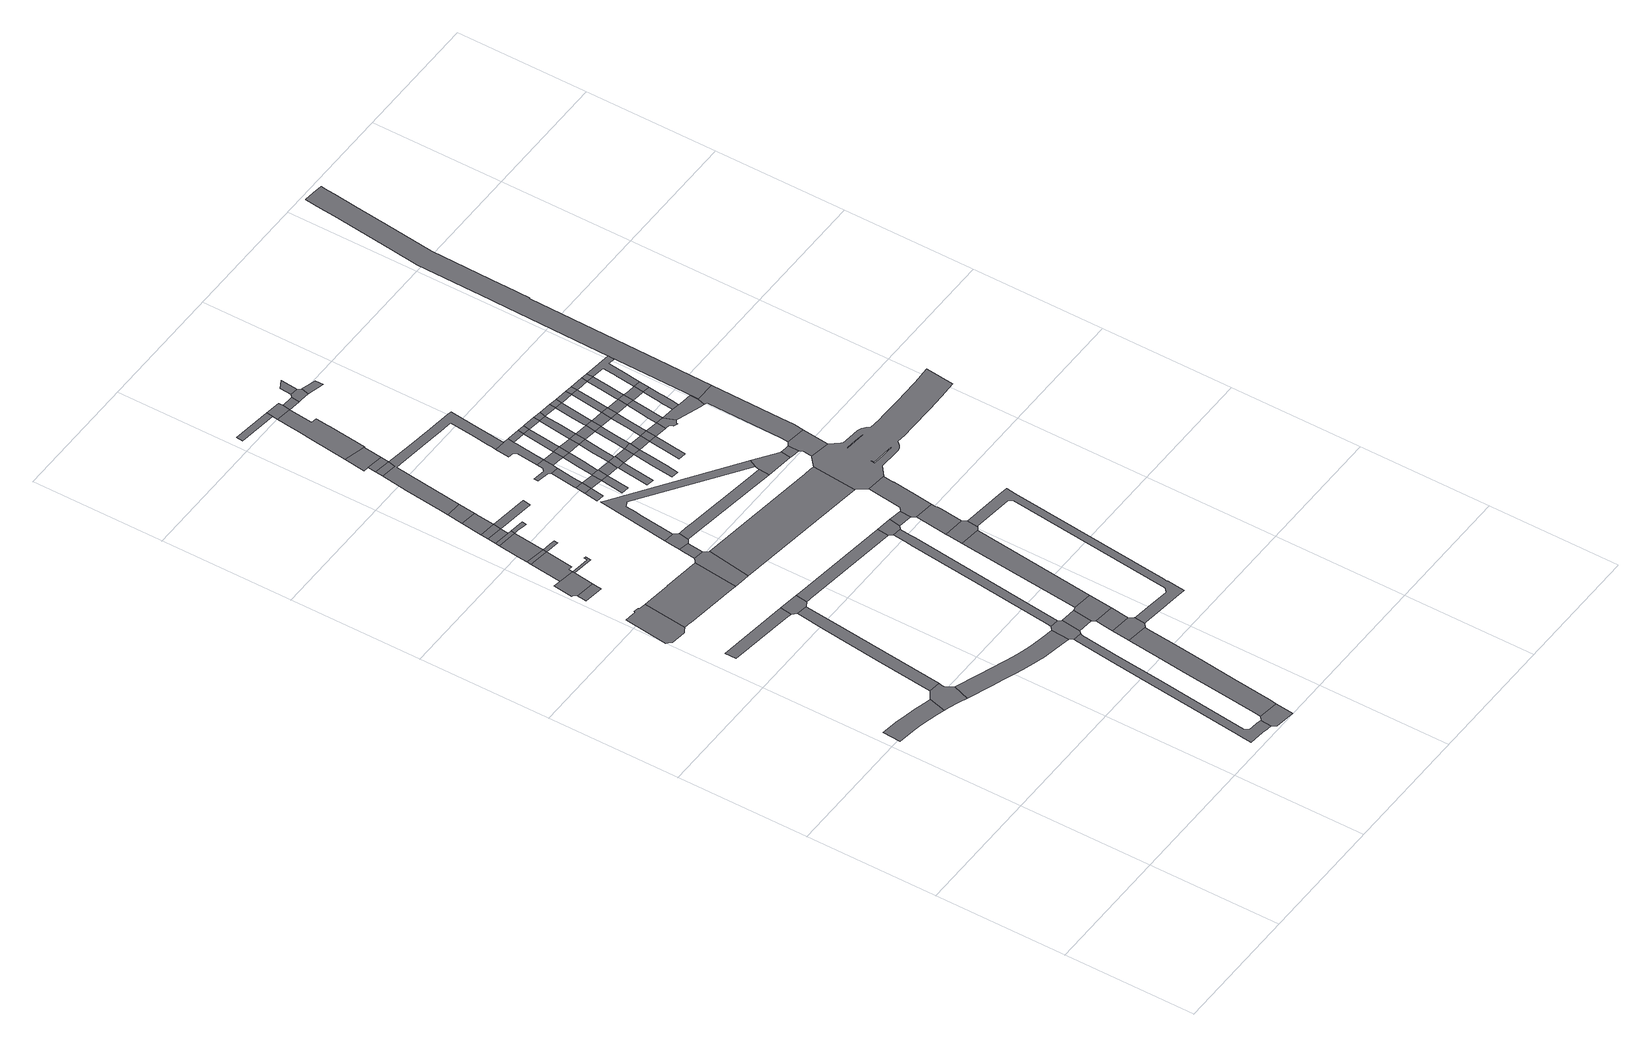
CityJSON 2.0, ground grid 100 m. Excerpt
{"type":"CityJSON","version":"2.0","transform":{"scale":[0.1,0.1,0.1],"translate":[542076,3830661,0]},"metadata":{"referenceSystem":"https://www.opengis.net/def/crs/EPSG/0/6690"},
"CityObjects":{
"road1":{"type":"Road","attributes":{"RoadStructureAttribute.sectionType":"1"},"geometry":[{"type":"MultiSurface","lod":"1","boundaries":[[[0,1,2,3,4,5,6,7,8,9,10,11]]]}]},
"road2":{"type":"Road","geometry":[{"type":"MultiSurface","lod":"1","boundaries":[[[12,11,10,13,14,15,16,17,18,19]]]}]},
"road3":{"type":"Road","geometry":[{"type":"MultiSurface","lod":"1","boundaries":[[[20,21,22,23,24,25,26,27,28,29,30,31,32]]]}]},
"road4":{"type":"Road","attributes":{"RoadStructureAttribute.sectionType":"1"},"geometry":[{"type":"MultiSurface","lod":"1","boundaries":[[[33,34,35,36,37]]]}]},
"road5":{"type":"Road","attributes":{"RoadStructureAttribute.sectionType":"1"},"geometry":[{"type":"MultiSurface","lod":"1","boundaries":[[[38,39,40,41]]]}]},
"road6":{"type":"Road","attributes":{"RoadStructureAttribute.sectionType":"1"},"geometry":[{"type":"MultiSurface","lod":"1","boundaries":[[[42,43,44,12,19,45,46]]]}]},
"road7":{"type":"Road","geometry":[{"type":"MultiSurface","lod":"1","boundaries":[[[47,48,49,50,38,41,51,52,53]]]}]},
"road8":{"type":"Road","attributes":{"RoadStructureAttribute.sectionType":"1"},"geometry":[{"type":"MultiSurface","lod":"1","boundaries":[[[54,55,56,57,58,59,60,16,15,61,62,63,64,65,66,67,68,69]]]}]},
"road9":{"type":"Road","attributes":{"RoadStructureAttribute.sectionType":"1"},"geometry":[{"type":"MultiSurface","lod":"1","boundaries":[[[70,71,72,29,28,73,74,75,76,77]]]}]},
"road10":{"type":"Road","attributes":{"RoadStructureAttribute.sectionType":"1"},"geometry":[{"type":"MultiSurface","lod":"1","boundaries":[[[78,79,80,53,52,81,82,83]]]}]},
"road11":{"type":"Road","geometry":[{"type":"MultiSurface","lod":"1","boundaries":[[[84,85,86,87,88,89]]]}]},
"road12":{"type":"Road","attributes":{"RoadStructureAttribute.sectionType":"1"},"geometry":[{"type":"MultiSurface","lod":"1","boundaries":[[[90,91,92,93,94,95,96,97,98,99,86,85,100,101,102,103,104,105,106,107,108,109,110]]]}]},
"road13":{"type":"Road","geometry":[{"type":"MultiSurface","lod":"1","boundaries":[[[111,80,79,78,83,112]]]}]},
"road14":{"type":"Road","geometry":[{"type":"MultiSurface","lod":"1","boundaries":[[[113,114,115,116,52,51]]]}]},
"road15":{"type":"Road","geometry":[{"type":"MultiSurface","lod":"1","boundaries":[[[37,36,42,46,117,118]]]}]},
"road16":{"type":"Road","attributes":{"RoadStructureAttribute.sectionType":"1"},"geometry":[{"type":"MultiSurface","lod":"1","boundaries":[[[119,120,111,112,121]]]}]},
"road17":{"type":"Road","attributes":{"RoadStructureAttribute.sectionType":"1"},"geometry":[{"type":"MultiSurface","lod":"1","boundaries":[[[122,119,121,123,124]]]}]},
"road18":{"type":"Road","attributes":{"RoadStructureAttribute.sectionType":"1"},"geometry":[{"type":"MultiSurface","lod":"1","boundaries":[[[125,122,124,126]]]}]},
"road19":{"type":"Road","geometry":[{"type":"MultiSurface","lod":"1","boundaries":[[[127,128,129,130,131,112,83]]]}]},
"road20":{"type":"Road","geometry":[{"type":"MultiSurface","lod":"1","boundaries":[[[132,125,126,133]]]}]},
"road21":{"type":"Road","attributes":{"RoadStructureAttribute.sectionType":"1"},"geometry":[{"type":"MultiSurface","lod":"1","boundaries":[[[134,132,133,135,136]]]}]},
"road22":{"type":"Road","attributes":{"RoadStructureAttribute.sectionType":"1"},"geometry":[{"type":"MultiSurface","lod":"1","boundaries":[[[137,138,139,140,141,142,84,89,143,144,145,146,147,148]]]}]},
"road23":{"type":"Road","geometry":[{"type":"MultiSurface","lod":"1","boundaries":[[[149,150,151,152,123,121]]]}]},
"road24":{"type":"Road","geometry":[{"type":"MultiSurface","lod":"1","boundaries":[[[153,134,136,154]]]}]},
"road25":{"type":"Road","geometry":[{"type":"MultiSurface","lod":"1","boundaries":[[[155,156,157,158,159,160,161,77,76]]]}]},
"road26":{"type":"Road","attributes":{"RoadStructureAttribute.sectionType":"1"},"geometry":[{"type":"MultiSurface","lod":"1","boundaries":[[[162,163,133,126]]]}]},
"road27":{"type":"Road","geometry":[{"type":"MultiSurface","lod":"1","boundaries":[[[164,69,68,165,90,110,166,167,168]]]}]},
"road28":{"type":"Road","attributes":{"RoadStructureAttribute.sectionType":"1"},"geometry":[{"type":"MultiSurface","lod":"1","boundaries":[[[169,170,160,159,171,172]]]}]},
"road29":{"type":"Road","geometry":[{"type":"MultiSurface","lod":"1","boundaries":[[[173,174,169,172,175,176,177,178,179,180]]]}]},
"road30":{"type":"Road","attributes":{"RoadStructureAttribute.sectionType":"1"},"geometry":[{"type":"MultiSurface","lod":"1","boundaries":[[[167,166,181,182]]]}]},
"road31":{"type":"Road","geometry":[{"type":"MultiSurface","lod":"1","boundaries":[[[183,137,148,184,185,186,187]]]}]},
"road32":{"type":"Road","attributes":{"RoadStructureAttribute.sectionType":"1"},"geometry":[{"type":"MultiSurface","lod":"1","boundaries":[[[188,118,117,189,190,191,192]]]}]},
"road33":{"type":"Road","geometry":[{"type":"MultiSurface","lod":"1","boundaries":[[[193,194,195,196]]]}]},
"road34":{"type":"Road","attributes":{"RoadStructureAttribute.sectionType":"1"},"geometry":[{"type":"MultiSurface","lod":"1","boundaries":[[[197,198,183,187,199]]]}]},
"road35":{"type":"Road","attributes":{"RoadStructureAttribute.sectionType":"1"},"geometry":[{"type":"MultiSurface","lod":"1","boundaries":[[[200,193,196,201]]]}]},
"road36":{"type":"Road","geometry":[{"type":"MultiSurface","lod":"1","boundaries":[[[202,203,200,201,204]]]}]},
"road37":{"type":"Road","geometry":[{"type":"MultiSurface","lod":"1","boundaries":[[[205,182,181,197,199,206]]]}]},
"road38":{"type":"Road","attributes":{"RoadStructureAttribute.sectionType":"1"},"geometry":[{"type":"MultiSurface","lod":"1","boundaries":[[[207,208,209,210,211,212,213,214,164,168,215,216,217,218,219]]]}]},
"road39":{"type":"Road","attributes":{"RoadStructureAttribute.sectionType":"1"},"geometry":[{"type":"MultiSurface","lod":"1","boundaries":[[[220,221,222,223,224]]]}]},
"road40":{"type":"Road","geometry":[{"type":"MultiSurface","lod":"1","boundaries":[[[225,226,227,228]]]}]},
"road41":{"type":"Road","attributes":{"RoadStructureAttribute.sectionType":"1"},"geometry":[{"type":"MultiSurface","lod":"1","boundaries":[[[229,230,231,232,233,234,235,196,195,194,236,237,238,153,154,239,240,241,242,243,244,245,246,247,248]]]}]},
"road42":{"type":"Road","attributes":{"RoadStructureAttribute.sectionType":"1"},"geometry":[{"type":"MultiSurface","lod":"1","boundaries":[[[249,250,251,252,202,204,253,254,255,256,257,258]]]}]},
"road43":{"type":"Road","geometry":[{"type":"MultiSurface","lod":"1","boundaries":[[[259,225,228,260]]]}]},
"road44":{"type":"Road","attributes":{"RoadStructureAttribute.sectionType":"1"},"geometry":[{"type":"MultiSurface","lod":"1","boundaries":[[[261,262,259,260,263,264,265]]]}]},
"road45":{"type":"Road","geometry":[{"type":"MultiSurface","lod":"1","boundaries":[[[266,267,157,156,268,269,270,271,272]]]}]},
"road46":{"type":"Road","attributes":{"RoadStructureAttribute.sectionType":"1"},"geometry":[{"type":"MultiSurface","lod":"1","boundaries":[[[260,228,273,274]]]}]},
"road47":{"type":"Road","attributes":{"RoadStructureAttribute.sectionType":"1"},"geometry":[{"type":"MultiSurface","lod":"1","boundaries":[[[275,276,277,278,279,280,281,261,265,282,283]]]}]},
"road48":{"type":"Road","geometry":[{"type":"MultiSurface","lod":"1","boundaries":[[[273,284,285,286,287]]]}]},
"road49":{"type":"Road","attributes":{"RoadStructureAttribute.sectionType":"1"},"geometry":[{"type":"MultiSurface","lod":"1","boundaries":[[[288,205,206,289,290]]]}]},
"road50":{"type":"Road","attributes":{"RoadStructureAttribute.sectionType":"1"},"geometry":[{"type":"MultiSurface","lod":"1","boundaries":[[[291,292,293,294,177,176,295,296,297,298]]]}]},
"road51":{"type":"Road","geometry":[{"type":"MultiSurface","lod":"1","boundaries":[[[299,224,223,222,249,258,300]]]}]},
"road52":{"type":"Road","geometry":[{"type":"MultiSurface","lod":"1","boundaries":[[[274,273,287,301,302]]]}]},
"road53":{"type":"Road","attributes":{"RoadStructureAttribute.sectionType":"1"},"geometry":[{"type":"MultiSurface","lod":"1","boundaries":[[[303,304,305,306,307,173,180,308,309,310,311,312,313,314,315,316,317,318]]]}]},
"road54":{"type":"Road","attributes":{"RoadStructureAttribute.sectionType":"1"},"geometry":[{"type":"MultiSurface","lod":"1","boundaries":[[[247,319,320,321,275,283,322,323,324,325,326,248]]]}]},
"road55":{"type":"Road","attributes":{"RoadStructureAttribute.sectionType":"1"},"geometry":[{"type":"MultiSurface","lod":"1","boundaries":[[[327,283,282,328,329,330]]]}]},
"road56":{"type":"Road","attributes":{"RoadStructureAttribute.sectionType":"1"},"geometry":[{"type":"MultiSurface","lod":"1","boundaries":[[[300,258,331,332]]]}]},
"road57":{"type":"Road","geometry":[{"type":"MultiSurface","lod":"1","boundaries":[[[329,333,334,302,301,335,336,337,338]]]}]},
"road58":{"type":"Road","geometry":[{"type":"MultiSurface","lod":"1","boundaries":[[[192,191,207,219,339,340]]]}]},
"road59":{"type":"Road","attributes":{"RoadStructureAttribute.sectionType":"1"},"geometry":[{"type":"MultiSurface","lod":"1","boundaries":[[[341,301,287,342,343]]]}]},
"road60":{"type":"Road","geometry":[{"type":"MultiSurface","lod":"1","boundaries":[[[344,345,346,347,348]]]}]},
"road61":{"type":"Road","geometry":[{"type":"MultiSurface","lod":"1","boundaries":[[[330,329,338,349]]]}]},
"road62":{"type":"Road","geometry":[{"type":"MultiSurface","lod":"1","boundaries":[[[343,342,350,344,348,351,352]]]}]},
"road63":{"type":"Road","geometry":[{"type":"MultiSurface","lod":"1","boundaries":[[[353,332,331,354,355,356,357]]]}]},
"road64":{"type":"Road","attributes":{"RoadStructureAttribute.sectionType":"1"},"geometry":[{"type":"MultiSurface","lod":"1","boundaries":[[[358,359,360,361,362,363,364,365,366,367,368,369,370,371,372,373,374,375,376,377,378,379,380,381,382,185,184]]]}]},
"road65":{"type":"Road","attributes":{"RoadStructureAttribute.sectionType":"1"},"geometry":[{"type":"MultiSurface","lod":"1","boundaries":[[[340,339,383,384]]]}]},
"road66":{"type":"Road","geometry":[{"type":"MultiSurface","lod":"1","boundaries":[[[385,386,288,290,387,371,370,388,389]]]}]},
"road67":{"type":"Road","geometry":[{"type":"MultiSurface","lod":"1","boundaries":[[[390,325,324,391,392,393]]]}]},
"road68":{"type":"Road","geometry":[{"type":"MultiSurface","lod":"1","boundaries":[[[394,395,353,357]]]}]},
"road69":{"type":"Road","geometry":[{"type":"MultiSurface","lod":"1","boundaries":[[[392,396,397,330,349,398,399]]]}]},
"road70":{"type":"Road","attributes":{"RoadStructureAttribute.sectionType":"1"},"geometry":[{"type":"MultiSurface","lod":"1","boundaries":[[[400,349,338,401,402,403]]]}]},
"road71":{"type":"Road","attributes":{"RoadStructureAttribute.sectionType":"1"},"geometry":[{"type":"MultiSurface","lod":"1","boundaries":[[[404,405,406,407,408,409,410,411]]]}]},
"road72":{"type":"Road","geometry":[{"type":"MultiSurface","lod":"1","boundaries":[[[402,412,413,414,343,352,415,416,417]]]}]},
"road73":{"type":"Road","attributes":{"RoadStructureAttribute.sectionType":"1"},"geometry":[{"type":"MultiSurface","lod":"1","boundaries":[[[351,348,418,404,419]]]}]},
"road74":{"type":"Road","attributes":{"RoadStructureAttribute.sectionType":"1"},"geometry":[{"type":"MultiSurface","lod":"1","boundaries":[[[420,421,422,385,389,423,424,425,426]]]}]},
"road75":{"type":"Road","attributes":{"RoadStructureAttribute.sectionType":"1"},"geometry":[{"type":"MultiSurface","lod":"1","boundaries":[[[427,428,356,355]]]}]},
"road76":{"type":"Road","geometry":[{"type":"MultiSurface","lod":"1","boundaries":[[[393,392,399,429]]]}]},
"road77":{"type":"Road","geometry":[{"type":"MultiSurface","lod":"1","boundaries":[[[403,402,417,430]]]}]},
"road78":{"type":"Road","geometry":[{"type":"MultiSurface","lod":"1","boundaries":[[[419,404,411,431,432,433]]]}]},
"road79":{"type":"Road","attributes":{"RoadStructureAttribute.sectionType":"1"},"geometry":[{"type":"MultiSurface","lod":"1","boundaries":[[[434,429,399,435,436,437]]]}]},
"road80":{"type":"Road","geometry":[{"type":"MultiSurface","lod":"1","boundaries":[[[436,438,403,430,439,440,441]]]}]},
"road81":{"type":"Road","attributes":{"RoadStructureAttribute.sectionType":"1"},"geometry":[{"type":"MultiSurface","lod":"1","boundaries":[[[442,430,417,443,444,445]]]}]},
"road82":{"type":"Road","geometry":[{"type":"MultiSurface","lod":"1","boundaries":[[[446,447,448,449,384,383,450,420,426,451,452,453,454,455]]]}]},
"road83":{"type":"Road","attributes":{"RoadStructureAttribute.sectionType":"1"},"geometry":[{"type":"MultiSurface","lod":"1","boundaries":[[[444,456,457,419,433,458,459,460]]]}]},
"road84":{"type":"Road","attributes":{"RoadStructureAttribute.sectionType":"1"},"geometry":[{"type":"MultiSurface","lod":"1","boundaries":[[[431,411,461,462,463]]]}]},
"road85":{"type":"Road","geometry":[{"type":"MultiSurface","lod":"1","boundaries":[[[462,464,465,466,467,468,469,470]]]}]},
"road86":{"type":"Road","geometry":[{"type":"MultiSurface","lod":"1","boundaries":[[[437,436,441,471]]]}]},
"road87":{"type":"Road","geometry":[{"type":"MultiSurface","lod":"1","boundaries":[[[445,444,460,472]]]}]},
"road88":{"type":"Road","geometry":[{"type":"MultiSurface","lod":"1","boundaries":[[[463,462,470,473]]]}]},
"road89":{"type":"Road","geometry":[{"type":"MultiSurface","lod":"1","boundaries":[[[474,318,317,298,297,475,476]]]}]},
"road90":{"type":"Road","attributes":{"RoadStructureAttribute.sectionType":"1"},"geometry":[{"type":"MultiSurface","lod":"1","boundaries":[[[471,441,477,478,479]]]}]},
"road91":{"type":"Road","attributes":{"RoadStructureAttribute.sectionType":"1"},"geometry":[{"type":"MultiSurface","lod":"1","boundaries":[[[478,480,481,445,472,482,483]]]}]},
"road92":{"type":"Road","attributes":{"RoadStructureAttribute.sectionType":"1"},"geometry":[{"type":"MultiSurface","lod":"1","boundaries":[[[484,472,460,485,486,487]]]}]},
"road93":{"type":"Road","geometry":[{"type":"MultiSurface","lod":"1","boundaries":[[[486,488,489,463,473,490,491,492]]]}]},
"road94":{"type":"Road","attributes":{"RoadStructureAttribute.sectionType":"1"},"geometry":[{"type":"MultiSurface","lod":"1","boundaries":[[[473,470,493,494,495]]]}]},
"road95":{"type":"Road","geometry":[{"type":"MultiSurface","lod":"1","boundaries":[[[496,479,478,483,497]]]}]},
"road96":{"type":"Road","attributes":{"RoadStructureAttribute.sectionType":"1"},"geometry":[{"type":"MultiSurface","lod":"1","boundaries":[[[498,476,475,499,500,501,502]]]}]},
"road97":{"type":"Road","geometry":[{"type":"MultiSurface","lod":"1","boundaries":[[[487,486,492,503]]]}]},
"road98":{"type":"Road","geometry":[{"type":"MultiSurface","lod":"1","boundaries":[[[495,494,504,505,506,507,508,509,510]]]}]},
"road99":{"type":"Road","attributes":{"RoadStructureAttribute.sectionType":"1"},"geometry":[{"type":"MultiSurface","lod":"1","boundaries":[[[497,483,511,512,513]]]}]},
"road100":{"type":"Road","geometry":[{"type":"MultiSurface","lod":"1","boundaries":[[[512,514,515,487,503,516,517]]]}]},
"road101":{"type":"Road","attributes":{"RoadStructureAttribute.sectionType":"1"},"geometry":[{"type":"MultiSurface","lod":"1","boundaries":[[[518,503,492,519,520,521]]]}]},
"road102":{"type":"Road","geometry":[{"type":"MultiSurface","lod":"1","boundaries":[[[520,522,523,495,510,524,525,526]]]}]},
"road103":{"type":"Road","geometry":[{"type":"MultiSurface","lod":"1","boundaries":[[[527,502,501,528,529,530,531,532,533,534]]]}]},
"road104":{"type":"Road","geometry":[{"type":"MultiSurface","lod":"1","boundaries":[[[513,512,517,535]]]}]},
"road105":{"type":"Road","geometry":[{"type":"MultiSurface","lod":"1","boundaries":[[[521,520,526,536]]]}]},
"road106":{"type":"Road","geometry":[{"type":"MultiSurface","lod":"1","boundaries":[[[510,509,537,538,539,540,541,542,543,544,545]]]}]},
"road107":{"type":"Road","attributes":{"RoadStructureAttribute.sectionType":"1"},"geometry":[{"type":"MultiSurface","lod":"1","boundaries":[[[535,517,546,547,548]]]}]},
"road108":{"type":"Road","geometry":[{"type":"MultiSurface","lod":"1","boundaries":[[[547,549,550,521,536,551,552]]]}]},
"road109":{"type":"Road","attributes":{"RoadStructureAttribute.sectionType":"1"},"geometry":[{"type":"MultiSurface","lod":"1","boundaries":[[[553,536,526,554,555,556]]]}]},
"road110":{"type":"Road","attributes":{"RoadStructureAttribute.sectionType":"1"},"geometry":[{"type":"MultiSurface","lod":"1","boundaries":[[[555,557,558,559,560,545,544,561,562,563,564]]]}]},
"road111":{"type":"Road","attributes":{"RoadStructureAttribute.sectionType":"1"},"geometry":[{"type":"MultiSurface","lod":"1","boundaries":[[[540,539,565,566,567,527,534,568,569,570,571]]]}]},
"road112":{"type":"Road","geometry":[{"type":"MultiSurface","lod":"1","boundaries":[[[548,547,552,572]]]}]},
"road113":{"type":"Road","geometry":[{"type":"MultiSurface","lod":"1","boundaries":[[[556,555,564,573]]]}]},
"road114":{"type":"Road","geometry":[{"type":"MultiSurface","lod":"1","boundaries":[[[572,552,574,575,576,577,578,556,573,579,580,581,582,583,584]]]}]},
"road115":{"type":"Road","geometry":[{"type":"MultiSurface","lod":"1","boundaries":[[[585,533,532,586,272,271,587,446,455,588,589,590,591,592,593,594,595,596,597,598,599,600,601,602,603,604,605,606,607,608,609,610,611,612,613,614,615,616],[617,618,619,620],[621,622,623,624,625,626,627,628,629,630]]]}]},
"road116":{"type":"Road","attributes":{"RoadStructureAttribute.sectionType":"1"},"geometry":[{"type":"MultiSurface","lod":"1","boundaries":[[[631,632,633,634,635,636,637,638,639,640,641,642,643,644,645,646,647,648,649,650,584,651,652,571,570]]]}]}
},
"vertices":[
[477,2043,0],[383,2068,0],[305,2085,0],[225,2099,0],[83,2118,0],[76,1983,0],[204,1966,0],[279,1953,0],[351,1937,0],[413,1921,0],[472,1902,0],[508,2035,0],
[573,2078,0],[512,1891,0],[584,1865,0],[645,1840,0],[692,1967,0],[658,2029,0],[659,2046,0],[662,2068,0],
[135,4074,0],[110,4077,0],[43,4085,0],[2,3753,0],[14,3739,0],[33,3717,0],[149,3705,0],[166,3715,0],[191,3731,0],[233,4062,0],[174,4069,0],[175,4080,0],[136,4085,0],
[137,3380,0],[135,3292,0],[623,3229,0],[674,3223,0],[685,3310,0],
[56,4471,0],[47,4399,0],[196,4381,0],[205,4452,0],
[702,3191,0],[674,2967,0],[622,2520,0],[763,2968,0],[786,3178,0],
[50,4646,0],[31,4501,0],[45,4494,0],[53,4484,0],[224,4603,0],[227,4621,0],[106,4639,0],
[1377,1746,0],[1277,1767,0],[1210,1784,0],[1139,1804,0],[1068,1829,0],[971,1865,0],[879,1898,0],[833,1771,0],[925,1738,0],[1023,1702,0],[1098,1676,0],[1174,1653,0],[1247,1635,0],[1352,1613,0],[1468,1595,0],[1476,1729,0],
[455,4038,0],[456,4035,0],[292,4055,0],[254,3723,0],[256,3722,0],[655,3670,0],[693,3666,0],[731,4002,0],
[158,4879,0],[157,4879,0],[136,4882,0],[230,4652,0],[260,4649,0],[286,4863,0],
[1553,161,0],[1524,140,0],[1515,55,0],[1537,23,0],[1690,5,0],[1706,143,0],
[1485,1563,0],[1483,1550,0],[1445,1214,0],[1412,927,0],[1372,570,0],[1329,200,0],[1325,160,0],[1317,81,0],[1434,66,0],[1481,60,0],[1489,145,0],[1443,151,0],[1414,154,0],[1401,171,0],[1392,181,0],[1394,193,0],[1440,594,0],[1477,919,0],[1511,1225,0],[1547,1542,0],[1550,1556,0],
[140,4918,0],[291,4892,0],
[383,4583,0],[389,4626,0],[374,4628,0],[370,4603,0],
[826,3203,0],[837,3290,0],
[168,5148,0],[149,4990,0],[320,5130,0],
[172,5181,0],[325,5162,0],[293,5166,0],
[180,5244,0],[302,5229,0],
[398,4851,0],[399,4859,0],[401,4878,0],[362,4884,0],[328,4888,0],
[188,5305,0],[311,5290,0],
[207,5465,0],[327,5416,0],[331,5450,0],
[1675,1260,0],[1673,1241,0],[1648,1023,0],[1620,772,0],[1594,522,0],[1560,217,0],[1713,201,0],[1746,497,0],[1777,755,0],[1804,995,0],[1830,1222,0],[1832,1242,0],
[357,5127,0],[391,5122,0],[430,5116,0],[434,5148,0],
[225,5585,0],[347,5578,0],
[753,3658,0],[817,3650,0],[871,3984,0],[847,4013,0],[843,4019,0],[763,4029,0],[748,4016,0],
[596,5193,0],[603,5253,0],
[1507,1753,0],[1486,1576,0],[1573,1577,0],[1590,1726,0],[1571,1748,0],
[780,4157,0],[779,4145,0],[857,4135,0],[857,4140,0],
[796,4277,0],[788,4216,0],[865,4145,0],[889,4162,0],[901,4241,0],[882,4264,0],[875,4272,0],[874,4273,0],
[1690,1564,0],[1708,1713,0],
[1691,1399,0],[1861,1264,0],[1871,1344,0],[1871,1348,0],[1847,1381,0],
[878,3285,0],[857,3199,0],[865,3198,0],[1631,3101,0],[1642,3188,0],
[300,6195,0],[293,6138,0],[413,6123,0],[424,6175,0],
[1708,1538,0],[1699,1463,0],[1863,1521,0],
[308,6258,0],[432,6242,0],
[290,6426,0],[268,6264,0],[451,6385,0],
[1736,1721,0],[1884,1704,0],
[1656,3073,0],[1645,2977,0],[1642,2946,0],[1640,2932,0],[1627,2824,0],[1577,2378,0],[1545,2096,0],[1513,1811,0],[1576,1796,0],[1660,2522,0],[1709,2947,0],[1712,2978,0],[1721,3066,0],
[73,7123,0],[67,7075,0],[365,7038,0],[366,7050,0],[371,7086,0],
[879,4953,0],[866,4850,0],[926,4844,0],[939,4945,0],
[986,5672,0],[1018,5931,0],[1038,6095,0],[1004,6100,0],[831,6122,0],[725,6135,0],[623,6149,0],[268,5937,0],[258,5857,0],[232,5647,0],[410,6107,0],[450,6102,0],[671,6075,0],[855,6052,0],[949,6040,0],[926,5846,0],[912,5727,0],[909,5700,0],[905,5663,0],[984,5655,0],
[359,6993,0],[344,6873,0],[337,6815,0],[322,6693,0],[455,6384,0],[492,6677,0],[491,6695,0],[502,6791,0],[457,6796,0],[478,6978,0],
[889,5030,0],[949,5022,0],
[915,5236,0],[891,5047,0],[959,5098,0],[973,5210,0],[975,5228,0],
[1866,3858,0],[1814,3865,0],[1284,3591,0],[1824,3522,0],[1867,3516,0],[1868,3520,0],[1899,3854,0],
[1038,4930,0],[1046,5009,0],
[930,5357,0],[924,5308,0],[918,5304,0],[902,5291,0],[811,5302,0],[807,5272,0],[898,5258,0],[981,5270,0],[990,5349,0],
[1017,4757,0],[1076,4750,0],[1087,4842,0],[1096,4922,0],
[1833,2658,0],[1919,2014,0],[1990,2641,0],
[1553,4153,0],[1026,4225,0],[969,4232,0],[916,4239,0],[905,4160,0],[1542,4074,0],[1679,4055,0],[1684,4135,0],
[490,7071,0],[487,7037,0],
[1107,5003,0],[1048,5009,0],
[1712,4236,0],[895,4807,0],[868,4826,0],[862,4783,0],[799,4298,0],[876,4289,0],[908,4533,0],[915,4584,0],[925,4668,0],[927,4668,0],[953,4682,0],[962,4687,0],[1677,4185,0],[1687,4179,0],[1695,4173,0],[1723,4229,0],
[893,5554,0],[932,5548,0],[951,5526,0],[1014,5535,0],[1019,5577,0],[1022,5600,0],[1028,5650,0],[992,5654,0],
[1040,5343,0],[1030,5264,0],[1080,5258,0],[1091,5337,0],
[573,6969,0],[580,7030,0],
[1064,5133,0],[1058,5083,0],[1108,5017,0],[1123,5126,0],[1136,5230,0],[1138,5249,0],
[1749,3087,0],[1760,3173,0],
[1121,5001,0],[1190,4911,0],[1208,4989,0],
[1196,4903,0],[1168,4662,0],[1224,4654,0],[1246,4838,0],[1254,4903,0],
[1148,5330,0],
[1197,4910,0],[1275,4981,0],[1265,4982,0],
[601,7049,0],[594,6967,0],[668,6962,0],[681,7020,0],[663,7042,0],
[1880,1263,0],[1993,1249,0],[2178,1228,0],[2259,1219,0],[2263,1257,0],[2275,1358,0],[2270,1358,0],[2274,1389,0],[2277,1389,0],[2411,2632,0],[2419,2701,0],[2370,2706,0],[2028,2744,0],[2020,2665,0],[2021,2667,0],[2026,2666,0],[2326,2633,0],[2327,2631,0],[2348,2604,0],[2211,1333,0],[2200,1324,0],[2184,1311,0],[2180,1308,0],[2002,1329,0],[1889,1342,0],
[1854,3074,0],[1862,3160,0],
[1848,2792,0],[1846,2776,0],[2020,2664,0],[2028,2748,0],[2005,2776,0],
[1041,5648,0],[1046,5597,0],[1122,5588,0],[1128,5638,0],
[674,7176,0],[608,7138,0],
[1106,5463,0],[1093,5357,0],[1164,5456,0],[1179,5583,0],
[1198,5324,0],[1188,5243,0],[1239,5237,0],[1249,5318,0],
[1356,4891,0],[1354,4874,0],[1335,4722,0],[1317,4567,0],[1373,4561,0],[1385,4656,0],[1404,4806,0],[1413,4883,0],
[1236,5217,0],[1223,5113,0],[1217,5060,0],[1266,4992,0],[1281,5105,0],[1297,5229,0],
[1339,4893,0],[1366,4969,0],
[1876,3042,0],[1869,2979,0],[1866,2949,0],[2026,2950,0],[2027,2981,0],[2027,2995,0],[2030,3024,0],
[792,6928,0],[793,6988,0],
[1185,5631,0],
[1307,5310,0],
[1428,4962,0],[1424,4963,0],[1425,4967,0],
[1195,5630,0],[1200,5580,0],[1280,5571,0],[1286,5619,0],
[1265,5444,0],[1309,5331,0],[1323,5437,0],[1338,5564,0],
[1357,5303,0],[1347,5223,0],[1397,5217,0],[1409,5296,0],
[1924,3440,0],[1893,3180,0],[1865,3158,0],[1863,3157,0],[1857,3073,0],[2048,3174,0],[2068,3344,0],[2064,3344,0],[2073,3415,0],[2073,3425,0],
[1382,5093,0],[1375,5037,0],[1440,5086,0],[1453,5191,0],[1456,5210,0],
[1490,4874,0],[1514,4871,0],[1525,4949,0],
[1511,4844,0],[1492,4685,0],[1485,4622,0],[1543,4615,0],[1543,4616,0],[1562,4772,0],[1572,4864,0],
[1350,5611,0],
[1467,5290,0],
[1583,4943,0],
[1893,4110,0],[1888,4027,0],[1899,4105,0],
[1357,5561,0],[1439,5552,0],[1445,5600,0],
[1424,5424,0],[1411,5316,0],[1482,5417,0],[1498,5544,0],
[1516,5283,0],[1506,5204,0],[1556,5197,0],[1567,5277,0],
[1541,5073,0],[1533,5016,0],[1599,5066,0],[1612,5171,0],[1614,5190,0],
[1641,4855,0],[1673,4851,0],[1683,4929,0],
[1502,5593,0],[1505,5592,0],
[1948,4100,0],[1909,4024,0],[1934,4021,0],[1970,4016,0],[1971,4098,0],
[1624,5269,0],
[1707,4847,0],[1721,4829,0],[1719,4820,0],[1749,4811,0],[1751,4821,0],[1773,4836,0],[1742,4922,0],
[1513,5542,0],[1598,5533,0],[1604,5581,0],
[1583,5405,0],[1570,5299,0],[1640,5397,0],[1656,5525,0],
[1675,5263,0],[1665,5184,0],[1715,5178,0],[1726,5256,0],
[1699,5054,0],[1691,4994,0],[1758,5046,0],[1771,5150,0],[1773,5169,0],
[2000,4119,0],[1978,4006,0],[1986,3996,0],[1981,3943,0],[1978,3943,0],[1976,3919,0],[2127,3894,0],[2150,4099,0],
[1659,5575,0],
[1783,5249,0],
[1798,4828,0],[1970,4772,0],[1994,4765,0],[2013,4823,0],[2013,4830,0],[2013,4887,0],[1949,4895,0],[1900,4901,0],[1842,4910,0],
[1668,5524,0],[1757,5514,0],[1763,5563,0],
[1741,5385,0],[1728,5278,0],[1799,5378,0],[1814,5508,0],
[1833,5242,0],[1823,5163,0],[1874,5157,0],[1884,5236,0],
[1860,5052,0],[1858,5037,0],[1853,4993,0],[1850,4970,0],[1905,4940,0],[1916,5033,0],[1920,5065,0],[1930,5150,0],
[2017,4757,0],[2017,4750,0],[2007,4177,0],[2159,4177,0],[2161,4287,0],[2170,4821,0],[2018,4823,0],
[1813,5558,0],
[1940,5229,0],
[1823,5507,0],[1916,5496,0],[1902,5384,0],[1902,5382,0],[1902,5380,0],[1960,5389,0],[1960,5393,0],[1961,5397,0],[1972,5489,0],[2025,5484,0],[2031,5533,0],
[2130,3892,0],[1969,3914,0],[1871,3516,0],[2149,3488,0],[2151,3490,0],[2304,3482,0],[2321,3482,0],[2346,3487,0],[2365,3497,0],[2384,3513,0],[2396,3528,0],[2397,3530,0],[2475,3522,0],[2551,3522,0],[2764,3520,0],[2897,3521,0],[3038,3528,0],[3063,3744,0],[2916,3738,0],[2784,3737,0],[2729,3736,0],[2557,3740,0],[2497,3740,0],[2408,3747,0],[2406,3751,0],[2390,3772,0],[2368,3789,0],[2338,3801,0],[2303,3806,0],[2257,3811,0],[2192,3818,0],[2184,3827,0],[2254,3762,0],[2322,3753,0],[2170,3767,0],[2170,3769,0],[2151,3550,0],[2308,3538,0],[2328,3536,0],[2324,3534,0],[2316,3533,0],[2297,3533,0],[2240,3537,0],[2146,3543,0],[2149,3573,0],[2153,3572,0],
[2196,6253,0],[2200,6254,0],[2204,6451,0],[2204,6478,0],[2215,7027,0],[2259,7404,0],[2290,7665,0],[2311,7843,0],[2317,7897,0],[2323,7950,0],[2245,7959,0],[2167,7968,0],[2166,7961,0],[2152,7842,0],[2139,7730,0],[2080,7228,0],[2057,7032,0],[2047,6450,0],[2046,6421,0],[2032,5606,0],[2027,5308,0],[2019,4847,0]
]}
